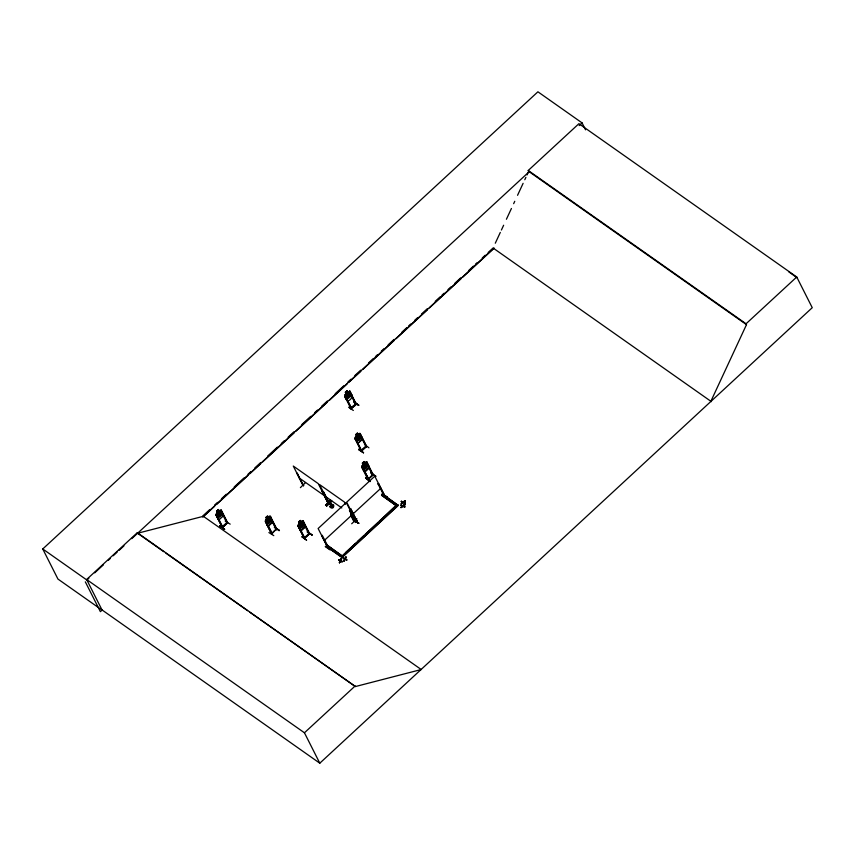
<?xml version="1.0" encoding="UTF-8"?>
<svg xmlns="http://www.w3.org/2000/svg" width="855" height="855" viewBox="0 0 855 855"><rect width="100%" height="100%" fill="white"/><g stroke="black" fill="none" stroke-linecap="round" stroke-linejoin="round"><path stroke-width="1.28" d="M329.763 506.759C334.519 512.102 335.662 499.726 329.774 506.62M401.027 507.635L402.449 505.957L401.027 507.635L402.951 506.395L404.746 507.068L403.218 505.861L404.789 504.418L402.833 505.668L401.07 505.006L402.577 506.203M401.305 503.884L402.726 502.206L401.305 503.884L403.229 502.644L405.014 503.328L403.485 502.109L405.067 500.667L403.111 501.928L401.348 501.265L402.844 502.462M401.166 505.7L401.07 505.006M401.444 501.949L401.348 501.265M404.746 507.068L404.65 506.384M405.014 503.328L404.928 502.633M403.218 505.861L404.885 505.134L404.789 504.418M403.485 502.109L405.163 501.383L405.067 500.667M358.127 437.162L358.918 434.447L358.683 437.162L360.714 437.856L358.491 437.792L357.668 440.582L357.956 437.813L356.022 437.119L358.063 437.204M364.861 465.654L365.694 462.993L365.459 465.708L367.49 466.403L365.267 466.349L364.497 469.171L364.732 466.36L362.809 465.74L364.861 465.505M297.583 473.488L296.984 473.371L303.472 485.747L302.788 484.924L303.343 485.213M327.38 502.238L328.267 502.804L321.704 490.471L328.074 503.007L327.732 502.473M329.603 504.14L323.297 491.593L329.517 503.809M351.191 514.966L354.216 521.4L350.774 514.667M219.286 519.605L217.993 518.611L216.059 514.71L217.48 512.573L216.657 511.098L218.431 509.537L219.137 510.98M265.894 517.403L266.771 518.921L266.151 520.214L267.551 522.971L269.015 523.356L270.629 521.871L270.896 519.883L269.507 517.125L268.385 517.425L267.626 515.811L265.894 517.403L266.642 518.889L265.221 521.048L271.655 534.033L265.435 521.828L265.905 521.39L271.901 533.167M356.396 436.093L354.932 438.22L361.366 451.205L366.549 446.374L360.126 433.421L359.196 433.432C357.978 436.67 356.61 430.493 358.095 434.597L359.218 434.297L360.607 437.055L360.34 439.043L358.726 440.528L357.262 440.143L355.862 437.386L356.482 436.093L355.605 434.575L357.379 433.015M362.424 463.164L363.172 464.639L362.638 465.932L364.038 468.7L365.502 469.085L367.116 467.589L367.383 465.601L365.993 462.844L364.871 463.143L364.112 461.529L362.381 463.132L363.257 464.639L361.665 466.734M330.693 503.328L333.215 506.01L331.997 507.304L330.896 507.047L330.319 503.499L330.896 507.047M330.703 506.588L330.34 503.413L331.997 507.304M303.001 485.405L293.286 466.05L318.252 483.631L328.01 503.018L327.882 502.494M328.929 503.403L329.806 503.841M340.953 558.828L340.493 560.506L341.487 558.636L341.081 559.085M346.093 557.214L344.843 558.593L345.965 556.968L345.324 559.02L346.841 560.004L344.971 559.181L343.966 561.083L345.099 559.427M340.482 560.848L339.478 562.75L340.482 560.848L342.363 561.682L340.707 560.431L341.487 558.636M339.36 562.494L340.14 560.666L338.644 559.694L340.493 560.506M339.478 562.75L340.14 560.666M342.363 561.682L340.835 560.688L341.605 558.881M343.838 560.827L344.629 558.999L343.966 561.083M345.324 559.02L345.965 556.968M327.946 547.521L328.598 547.51L327.999 548.023L318.124 528.518L346.264 502.537L355.947 521.625M355.979 521.582L355.285 521.881M356.791 520.845L356.129 521.155L356.941 520.845M384.536 495.259L384.28 496.135L383.863 495.74M226.746 522.779C229.45 521.058 220.526 526.99 222.546 527.653L216.005 514.667M222.225 527.599L227.494 522.726M226.97 523.217L227.601 522.982L221.36 510.745L220.889 511.183L226.896 522.95M271.238 533.477L271.772 532.986M276.518 528.604L275.919 529.106L276.411 529.673L276.902 529.149L270.319 516.281M350.924 408.776L356.204 403.902M309.457 533.638L304.262 538.383M309.617 533.744L308.869 534.172L309.232 533.189M366.068 445.84L366.175 446.802L365.705 446.438L360.949 450.649L361.761 450.339M366.335 445.968L361.173 451.087M495.291 243.205L500.303 232.421M501.415 230.027L503.638 225.239M506.417 219.254L511.429 208.481M513.652 203.682L514.763 201.288M517.553 195.303L523.11 183.333M524.788 179.742L525.9 177.348M527.011 174.954L528.679 171.363L528.24 170.476L578.92 123.686L796.732 276.988L812.25 307.693L319.802 763.194L101.98 609.893M710.879 401.284L746.49 324.654L746.052 323.778L528.24 170.476M329.987 549.84L325.263 546.601M353.778 520.278L358.822 523.249L353.927 519.819M219.874 526.049L224.641 529.309L219.831 525.761M348.573 407.226L353.35 410.475M268.898 532.558L273.792 535.647M358.758 449.303L363.503 452.829M358.608 449.73L363.589 452.787L358.779 449.238M306.453 539.997L301.783 536.673L306.603 540.21M327.871 547.531L328.202 546.933M327.925 547.798L328.587 547.489M328.534 547.563L322.292 535.39L321.811 535.829L328.096 547.97M356.214 521.037L356.353 521.539M349.652 510.403L350.123 509.954L349.492 510.285L355.712 522.49L355.872 521.39M357.016 521.283L350.967 509.174L350.326 509.505L350.967 509.174M384.269 496.103L377.996 483.962L378.476 483.524L384.718 495.665L384.184 496.157L384.761 495.697L383.884 495.494M222.663 526.851L226.757 522.961M222.888 527.289L216.668 515.073L216.197 515.512L222.386 527.717L227.601 522.897L221.178 509.933L219.094 511.076L218.388 509.495M351.587 408.466L345.377 396.25L344.896 396.688L351.084 408.893L351.608 408.487L345.377 396.25M355.456 403.87C360.35 403.282 341.359 414.664 355.712 404.052M355.701 404.33L356.3 404.159L355.926 403.517M272.157 533.563L265.905 521.39M361.227 451.034L366.613 446.385M361.697 450.275L361.836 450.777M303.963 538.062L304.54 537.528M304.124 538.18L304.487 537.571M309.318 533.424L308.976 533.787M298.16 526.423L298.79 526.092L298.16 526.423L304.444 538.597L309.563 533.798L303.14 520.845L301.056 521.988L300.34 520.396L298.609 521.999L299.496 523.517L298.876 524.799L300.276 527.567L301.74 527.952L303.354 526.466L303.621 524.478L302.221 521.71L301.11 522.02L300.308 520.503L298.609 521.999M368.697 479.26L368.11 479.751L361.922 467.546L362.402 467.108L368.697 479.206L362.402 467.108M372.695 475.252C373.827 475.327 372.128 474.247 372.94 474.375M373.218 474.76L366.806 462.01L365.983 462.042M300.394 487.649L305.47 482.637M322.132 490.77L321.523 490.642M330.671 500.228L325.541 505.369L330.703 500.271M326.535 506.042L331.793 501.148M326.61 506.128L331.708 500.977L326.46 505.871M321.982 535.946L322.292 535.39M378.637 483.631L377.996 483.962M353.788 520.289L358.801 523.228M351.683 523.762L356.973 518.889M355.819 521.443L355.52 522.17M356.407 521.539L357.112 521.197L356.332 521.272M387.048 497.193L382.335 493.934L386.952 496.926M102.162 610.021L100.388 611.667L85.308 581.827M209.71 509.601L202.838 515.939L421.237 669.529L355.413 686.554L137.313 532.697L86.633 579.498L102.108 610.139L57.948 579.059L42.75 548.974L537.913 91.806L582.073 122.896L585.579 129.832M88.867 578.258L86.911 580.053L42.75 548.974M94.713 572.861L103.487 564.76M108.361 560.26L110.306 558.454M113.234 555.761L117.135 552.159M119.08 550.364L123.954 545.864M131.756 538.661L529.192 171.716M579.134 125.61L582.073 122.896M214.605 505.081L217.555 502.366M221.477 498.743L226.372 494.211M234.217 486.976L244.028 477.924M247.95 474.301L250.889 471.586M254.811 467.963L260.69 462.534M267.551 456.196L277.362 447.144M281.284 443.521L284.223 440.806M288.146 437.183L294.024 431.754M301.868 424.508L310.696 416.364M314.619 412.741L317.558 410.026M321.48 406.403L327.369 400.974M335.203 393.728L344.031 385.584M347.953 381.961L350.892 379.246M354.814 375.623L360.703 370.194M368.548 362.958L373.443 358.427M375.409 356.621L377.365 354.804M381.287 351.191L384.237 348.466M388.149 344.854L394.037 339.414M401.882 332.178L406.788 327.647M408.743 325.841L410.71 324.034M414.622 320.411L417.571 317.697M421.494 314.074L427.372 308.644M435.216 301.398L440.122 296.877M442.078 295.06L444.044 293.254M447.967 289.631L450.906 286.917M454.828 283.294L460.706 277.864M468.551 270.618L473.456 266.097M475.412 264.281L477.379 262.474M482.284 257.943L485.223 255.228M488.162 252.514L493.068 247.993L711.392 401.647M493.581 248.345L203.351 516.302L137.602 533.264L137.313 532.697M202.838 517.147L214.616 506.278M216.572 504.461L247.971 475.476M249.938 473.659L260.722 463.699M262.688 461.882L294.088 432.897M296.054 431.091L327.444 402.096M329.41 400.29L347.066 383.981M349.032 382.164L360.81 371.294M362.766 369.488L394.166 340.493M396.132 338.687L427.532 309.702M429.488 307.886L460.888 278.901M462.854 277.084L494.243 248.1M346.157 393.781L345.356 392.274L347.087 390.671L347.857 392.295L348.968 391.985L350.368 394.754L350.101 396.731L348.477 398.227L347.012 397.842L345.623 395.074L346.232 393.781L345.441 392.263M216.785 511.13L218.399 509.633M345.484 392.306L347.109 390.81M346.19 393.749L344.918 394.839C344.832 399.894 348.53 403.784 352.036 397.105L351.886 395.085M347.803 392.253L349.877 391.109L351.833 395.138M345.025 394.903L349.834 391.184M351.02 408.38L355.669 404.362L349.588 392.36L350.069 391.921L355.937 404.49L355.456 404.126M345.538 396.367L344.896 396.688M347.835 394.818L345.773 394.807L347.718 395.502L347.472 398.312L348.252 395.491L350.465 395.544L348.434 394.85L348.669 392.135L347.803 394.679M223.187 513.919L223.337 515.939L219.222 519.648L217.993 518.707M225.239 521.144L230.187 524.147M354.237 402.042L358.918 405.334L354.216 402.021M268.417 517.328L269.539 516.292L265.51 520.011M355.22 437.183L360.083 433.496M276.315 529.694L270.127 517.499L270.597 517.051L276.443 529.608M355.146 439L355.787 438.679L355.146 439L361.462 451.119M359.837 434.671L360.479 434.34L359.837 434.671L366.154 446.78M266.076 521.497L265.435 521.828M268.47 525.878L272.456 522.202L272.307 520.235M358.181 443.05L362.167 439.374L362.135 437.397M267.23 525.023L268.513 525.996L272.574 522.245L270.362 516.206L269.485 516.324M362.082 437.365L362.285 439.417L358.17 443.136L354.889 438.188M274.476 527.353L279.446 530.474L274.733 527.172M364.476 444.354L368.922 447.817M275.994 529.266L271.484 533.531M276.614 528.85L271.751 533.937M362.509 463.164L364.123 461.668M364.829 463.111L365.972 461.978M298.277 524.628L302.264 520.952M302.852 522.084L303.482 521.764L302.852 522.084L309.072 534.29L308.944 533.766M372.801 475.412L366.613 463.218L367.084 462.779L372.887 475.359L372.406 474.835L373.165 474.44M362.563 467.225L361.922 467.546M361.729 466.702L363.664 470.71L365 471.725L369.007 467.931L366.902 461.967M305.299 526.84L301.184 530.56L305.299 526.84L305.149 524.82M365 471.725L369.061 467.963L368.911 465.943M307.469 531.757L312.171 535.07L307.49 531.767M365.619 478.041L370.076 481.611M304.049 537.945L308.708 533.862M309.179 533.242L308.901 533.798M372.481 474.985L367.949 479.634L372.908 474.343M373.336 474.953L367.981 479.292M375.698 476.363L370.835 472.922L375.933 476.192M324.205 540.552L352.346 514.571M352.709 514.229L380.86 488.248M327.38 545.565L326.354 546.516L327.187 545.191L342.983 556.552L327.187 545.191M381.501 495.056L397.297 506.406L381.693 495.43L382.527 494.105L398.323 505.465L341.957 557.503L329.474 548.718M381.693 495.43L382.527 494.105M345.954 552.33L355.648 543.374M357.593 541.589L363.407 536.213M366.325 533.531L377.953 522.779M379.898 520.994L396.196 505.391L342.075 555.91M341.957 557.503L398.131 505.081M746.052 323.778L796.732 276.988M319.802 763.194L304.444 732.788L355.124 685.999M361.537 450.104L361.922 450.66M304.391 537.592L304.433 538.565L297.893 525.611L299.41 523.517M356.653 521.625L346.638 502.195L374.779 476.214L384.568 495.505M361.622 450.628L355.616 438.562M401.476 501.511L403.239 502.174L405.195 500.923M401.177 503.638L403.1 502.398L404.896 503.071M401.198 505.262L402.962 505.925L404.917 504.664M400.899 507.378L402.823 506.149L404.618 506.823M382.249 493.666L387.069 497.108M353.703 519.99L358.555 523.431M353.97 402.224L358.523 405.334M307.202 532.045L312.15 535.048M344.971 558.839L343.122 558.026L344.843 558.593M338.644 559.694L339.2 559.48M341.679 561.639L342.235 561.425M344.971 559.181L346.841 560.004M219.147 511.119L220.269 510.809L221.659 513.577L221.392 515.554L219.778 517.051L218.314 516.666L216.914 513.898L217.405 512.573M353.991 520.962L354.141 521.422M366.859 462.042L361.943 465.697M221.135 510.008L216.219 513.663M302.21 520.845L303.14 520.845M333.023 505.551L331.922 505.294L330.511 503.285M401.316 501.703L402.726 502.206M401.038 505.444L402.449 505.957M403.613 502.366L405.046 502.89M403.346 506.107L404.778 506.63M345.196 558.764L346.713 559.758M343.122 558.026L344.757 559.245M338.772 559.939L340.269 560.923M301.078 524.414L301.933 521.871L301.697 524.585L303.728 525.28L301.505 525.216L300.736 528.037L300.971 525.226L299.036 524.543L301.238 524.468M340.611 561.094L341.797 561.885M356.824 520.802L350.796 509.067M330.212 549.605L325.499 546.313M528.679 171.363L746.49 324.654M346.638 399.851L347.996 400.771M370.236 481.087L365.545 477.806L370.215 481.141M384.793 495.943L398.323 505.465M299.368 478.084L324.334 495.665M325.499 496.488L341.786 507.945M326.161 546.142L341.765 557.118M274.348 527.193L279.158 530.741M268.459 525.964L267.23 524.927M221.36 510.745L220.889 511.183M223.337 515.939L223.07 513.919M216.668 515.073L216.197 515.512M219.81 525.814L224.641 529.309M137.602 533.264L163.732 551.657M165.913 553.185L247.597 610.673M249.778 612.212L355.413 686.554M86.633 579.498L304.444 732.788M788.823 271.879L797.181 277.864M356.941 442.099L358.234 443.082M363.717 470.645L365.01 471.629M301.249 530.506L299.955 529.512L301.227 530.592M330.618 503.285L332.552 505.284M330.725 503.403L333.215 506.01M302.83 484.988L303.536 485.726L297.166 473.2M333.065 506.555L330.693 503.488L332.616 507.026M349.781 391.152L356.3 404.159M360.308 434.233L366.549 446.46M349.492 510.285L355.509 522.373M345.495 504.215L344.394 502.024L319.428 484.454L329.549 504.087L323.297 491.593M350.582 514.838L353.735 521.155M303.45 484.999L303.717 485.565M303.322 521.646L309.563 533.819M298.63 525.975L304.872 538.212L304.658 537.72M297.968 525.569L300.009 529.555M330.425 503.616L331.366 507.314M351.779 395.096L351.918 397.062M220.013 511.001L219.735 513.673L221.766 514.379L219.543 514.315L218.72 517.104L219.008 514.325C215.994 514.571 217.352 512.081 219.179 513.684L220.013 511.001M269.25 517.318L268.972 519.99L271.003 520.684L268.78 520.62L268.01 523.452L268.246 520.642C263.896 518.793 268.94 521.005 269.25 517.318M330.789 500.432L325.541 505.369L330.81 500.464M218.239 510.146L217.448 511.6L218.239 510.146M346.938 391.323L346.147 392.776L346.938 391.323M219.404 511.611L217.779 513.107L219.179 515.864L220.793 514.379L219.404 511.611M348.103 392.787L346.489 394.273L347.878 397.041L349.503 395.544L348.103 392.787M267.476 516.463L266.685 517.916L267.476 516.463M357.187 433.635L356.396 435.088L357.187 433.635M268.641 517.916L267.017 519.413L268.417 522.17L270.03 520.684L268.641 517.916M358.352 435.088L356.727 436.584L358.127 439.352L359.741 437.856L358.352 435.088M300.201 521.048L299.41 522.501L300.201 521.048M363.963 462.181L363.172 463.634L363.963 462.181M301.355 522.512L299.742 524.008L301.142 526.766L302.755 525.28L301.355 522.512M365.128 463.645L363.503 465.131L364.903 467.899L366.517 466.403L365.128 463.645"/></g></svg>
